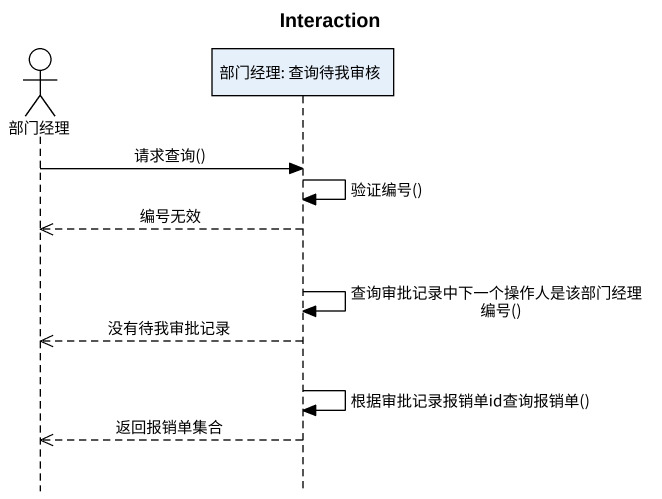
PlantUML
@startuml
title Interaction
hide footbox
actor 部门经理
participant "部门经理: 查询待我审核" as 部门经理_查询待我审核

部门经理 -> 部门经理_查询待我审核 : 请求查询()
部门经理_查询待我审核 -> 部门经理_查询待我审核 : 验证编号()
部门经理_查询待我审核 -->> 部门经理 : 编号无效
部门经理_查询待我审核 -> 部门经理_查询待我审核 : 查询审批记录中下一个操作人是该部门经理编号()
部门经理_查询待我审核 -->> 部门经理 : 没有待我审批记录
部门经理_查询待我审核 -> 部门经理_查询待我审核 : 根据审批记录报销单id查询报销单()
部门经理_查询待我审核 -->> 部门经理 : 返回报销单集合
@enduml
